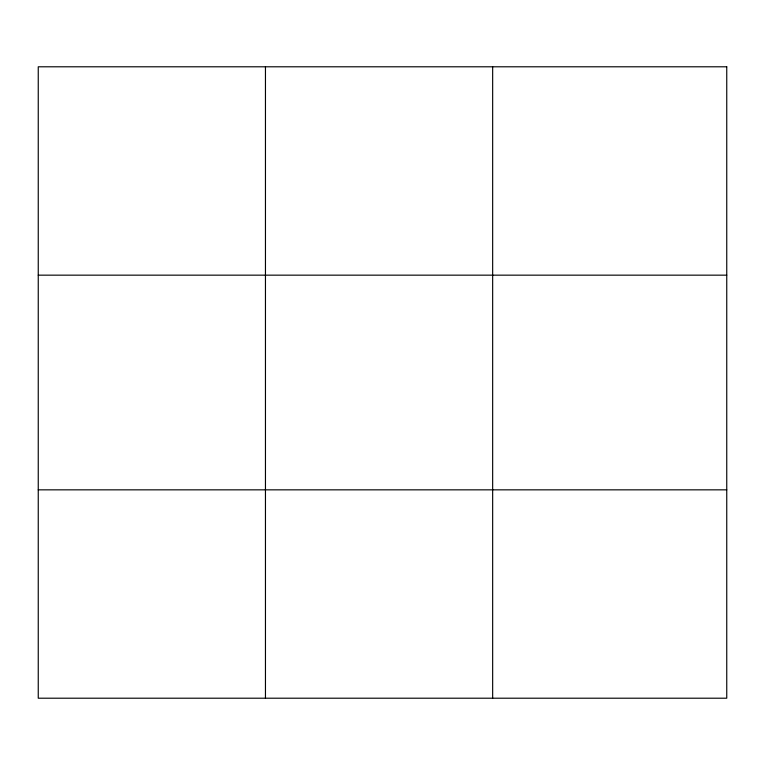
<?xml version="1.0" encoding="UTF-8"?>
<svg xmlns="http://www.w3.org/2000/svg" width="765" height="765" viewBox="0 0 765 765"><rect width="100%" height="100%" fill="white"/><g stroke="black" fill="none" stroke-linecap="round" stroke-linejoin="round"><path stroke-width="1.15" d="M265.455 698.206L265.455 66.794M492.66 698.206L492.66 66.794M38.25 275.161L726.75 275.161M38.25 489.839L726.75 489.839M726.75 66.794L726.75 698.206L38.25 698.206L38.25 66.794L726.75 66.794"/></g></svg>
